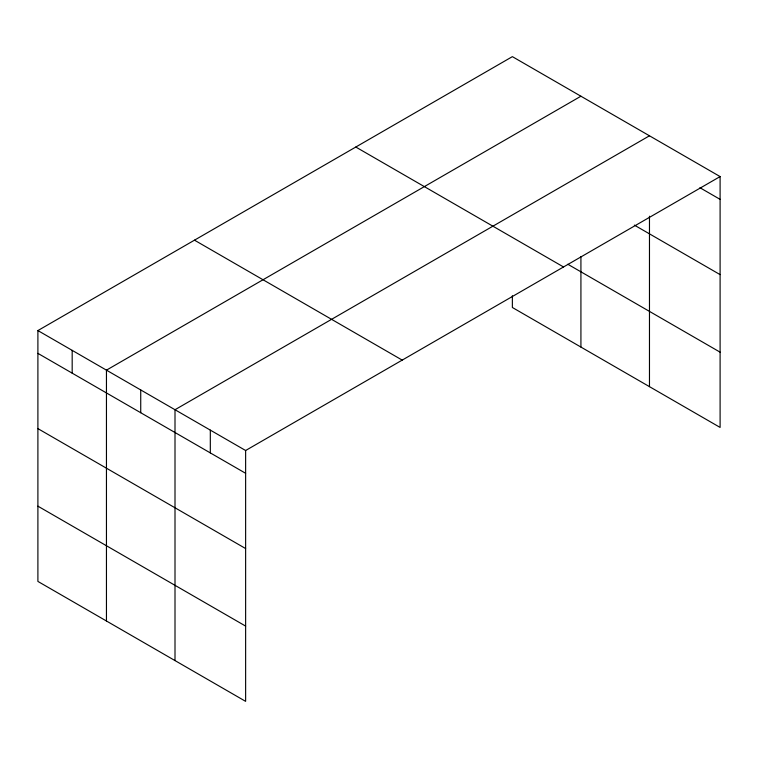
<?xml version="1.0" encoding="UTF-8"?>
<svg xmlns="http://www.w3.org/2000/svg" width="758" height="758" viewBox="0 0 758 758"><rect width="100%" height="100%" fill="white"/><g stroke="black" fill="none" stroke-linecap="round" stroke-linejoin="round"><path stroke-width="1.14" d="M37.9 330.573L245.63 450.508L245.63 701.358L37.9 581.424L37.9 330.573L512.37 56.642L720.1 176.576L720.1 427.427L512.37 307.492L512.37 295.734M580.922 96.219L106.452 370.15L106.452 621.001M649.473 135.796L175.003 409.727L175.003 660.578M245.63 450.508L720.1 176.576M699.918 187.709L720.1 199.363M634.351 225.117L720.1 274.623M567.808 264.248L720.1 352.167M355.796 147.033L563.526 266.968M194.474 240.172L402.204 360.107M37.9 353.361L245.63 473.295M37.9 428.621L245.63 548.555M37.9 506.164L245.63 626.099M649.473 216.21L649.473 386.656M580.922 256.536L580.922 347.069M210.317 430.118L210.317 452.905M140.732 389.934L140.732 412.731M72.181 350.357L72.181 373.154"/></g></svg>
